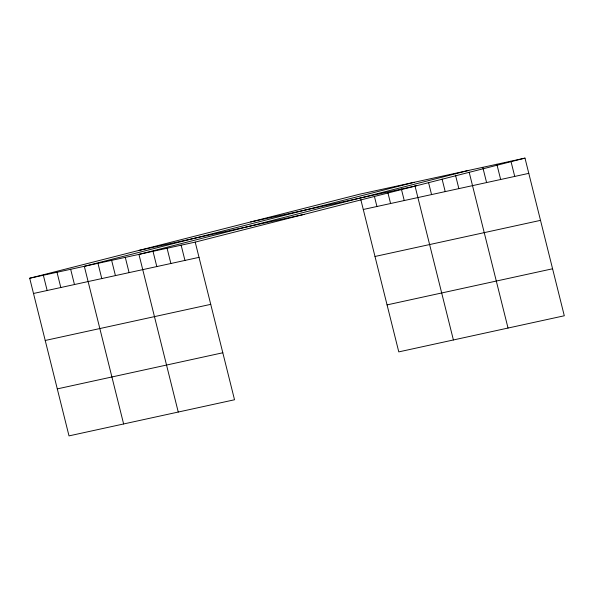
<?xml version="1.0" encoding="UTF-8"?>
<svg xmlns="http://www.w3.org/2000/svg" width="594" height="594" viewBox="0 0 594 594"><rect width="100%" height="100%" fill="white"/><g stroke="black" fill="none" stroke-linecap="round" stroke-linejoin="round"><path stroke-width="0.89" d="M29.7 278.23L195.218 242.114L234.526 399.762L69.008 435.885L29.7 278.23L359.474 194.238L524.992 158.115L564.3 315.77L398.782 351.886L360.818 199.614M414.1 182.313L84.318 266.312L123.626 423.968M468.718 170.396L138.944 254.395L178.252 412.043M195.218 242.114L524.992 158.115M250.653 221.956L416.164 185.833M138.528 250.512L304.046 214.389M363.276 209.482L528.794 173.359M33.502 293.481L199.02 257.358M374.992 256.474L540.51 220.359M45.218 340.473L210.736 304.351M387.065 304.893L552.583 268.778M57.291 388.892L222.809 352.769M510.922 161.182L514.723 176.433M496.851 164.256L500.653 179.499M482.788 167.322L486.59 182.573M469.163 172.186L508.026 328.051M455.509 175.171L458.865 188.625M442.077 179.046L445.21 191.602M428.645 182.922L431.556 194.58M414.991 185.9L453.4 339.968M401.336 188.885L404.239 200.542M387.904 192.76L390.585 203.519M374.472 196.636L376.93 206.504M181.148 245.181L184.949 260.432M167.077 248.255L170.879 263.498M153.007 251.321L156.809 266.572M125.289 257.373L129.091 272.616M111.627 260.35L115.429 275.601M97.973 263.335L101.774 278.579M70.664 269.29L74.465 284.541M57.009 272.275L60.811 287.518M43.355 275.252L47.156 290.503"/></g></svg>
